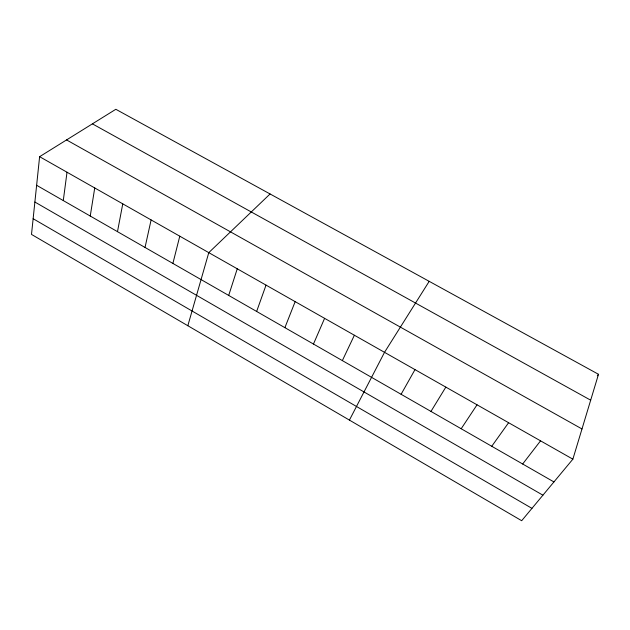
<?xml version="1.0" encoding="UTF-8"?>
<svg xmlns="http://www.w3.org/2000/svg" width="630" height="630" viewBox="0 0 630 630"><rect width="100%" height="100%" fill="white"/><g stroke="black" fill="none" stroke-linecap="round" stroke-linejoin="round"><path stroke-width="0.94" d="M39.611 156.681L31.5 234.415L521.687 520.711L572.867 459.168L598.5 374.291L115.833 109.289L39.611 156.681L572.867 459.168M63.283 200.584L67.016 172.226M90.24 216.035L94.736 187.953M117.487 231.659L122.763 203.844M145.034 247.456L151.106 219.925M172.888 263.434L179.778 236.187M187.834 325.718L208.782 252.638L270.073 193.977M228.698 295.431L237.25 268.789M256.638 311.456L266.033 285.122M284.894 327.655L295.155 301.636M313.464 344.043L324.6 318.339M342.35 360.604L354.383 335.239M349.422 420.1L384.52 352.327L429.195 281.342M401.097 394.293L414.997 369.613M430.967 411.422L445.835 387.111M461.184 428.747L477.036 404.806M491.747 446.276L508.599 422.714M522.664 464.003L540.54 440.835M597.327 375.795L598.5 374.291M92.413 123.858L590.68 400.184M66.559 139.931L581.994 428.959M36.627 185.291L553.935 481.934M34.878 202.025L542.91 495.188M33.138 218.72L531.956 508.363"/></g></svg>
